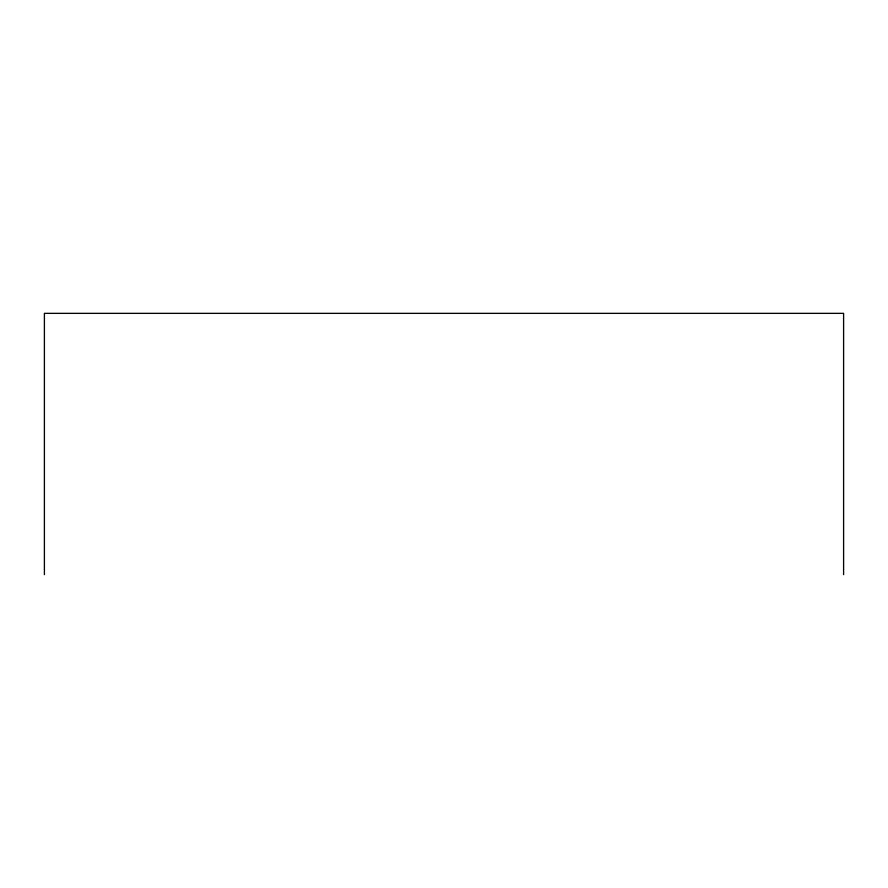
<?xml version="1.0" encoding="UTF-8"?>
<svg xmlns="http://www.w3.org/2000/svg" width="888" height="888" viewBox="0 0 888 888"><rect width="100%" height="100%" fill="white"/><g stroke="black" fill="none" stroke-linecap="round" stroke-linejoin="round"><path stroke-width="1.33" d="M843.6 574.647L843.6 313.353L44.4 313.353L44.4 574.647"/></g></svg>
